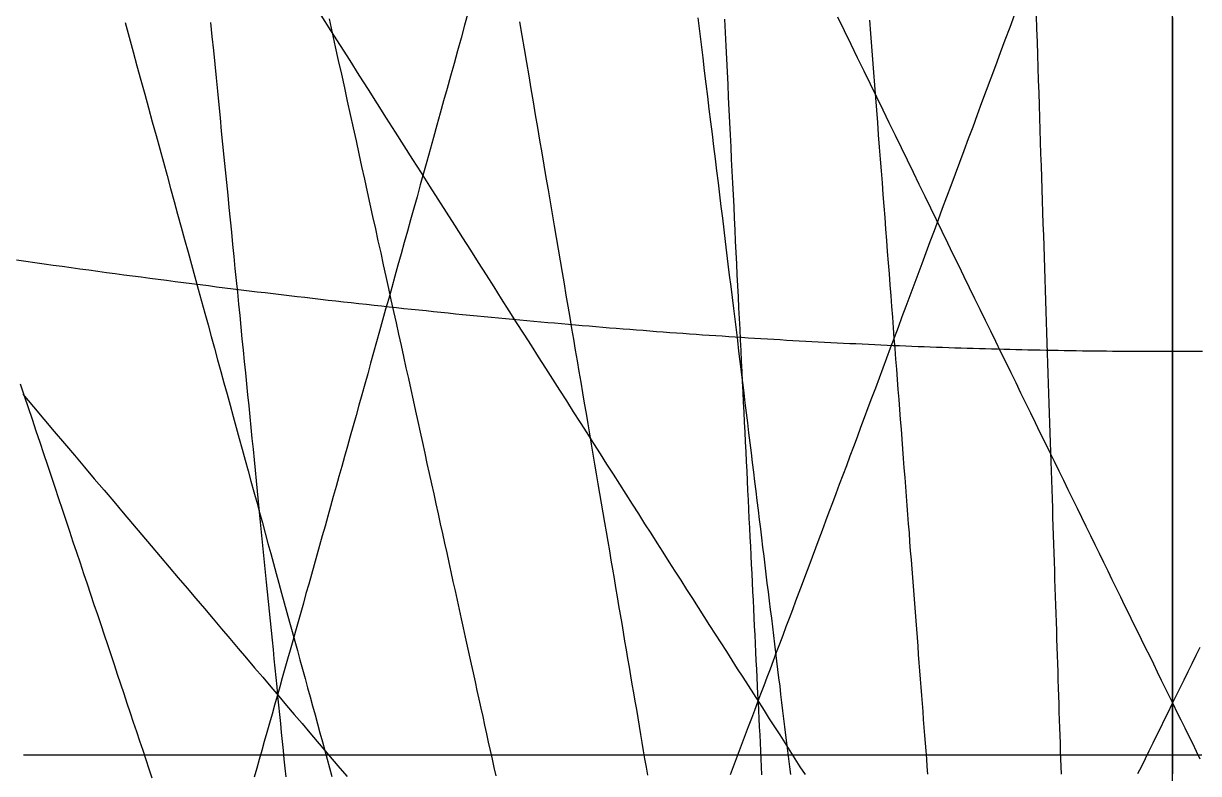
# Model space of a CAD drawing. Header units: millimetres. Extents: x -571 to 571, y -403 to 280.
# Drawn here: x -139.7 to 3.2, y -85.9 to 5.3 of the extents above; entities that cross this region are included whole.
import ezdxf

# ---------------------------------------------------------------- set-up
doc = ezdxf.new("R2010")
doc.units = ezdxf.units.MM
for name, color, linetype in [('DECL', 30, 'Continuous'), ('HOUR', 7, 'Continuous'), ('HOUR20', 8, 'Continuous'), ('MERID', 40, 'Continuous'), ('RISE', 3, 'Continuous'), ('SET', 2, 'Continuous'), ('TEMP', 5, 'Continuous')]:
    doc.layers.add(name, color=color, linetype=linetype)

msp = doc.modelspace()

# ---------------------------------------------------------------- linework, layer by layer
at = {"layer": 'DECL'}
for points in [[(-140.5, -23.45), (-139.38, -23.61), (-138.27, -23.77), (-137.16, -23.92), (-136.06, -24.08), (-134.96, -24.23), (-133.88, -24.38), (-132.79, -24.53), (-131.71, -24.68), (-130.64, -24.82), (-129.57, -24.97), (-128.51, -25.11), (-127.46, -25.25), (-126.41, -25.39), (-125.36, -25.53), (-124.32, -25.67), (-123.29, -25.8), (-122.26, -25.93), (-121.23, -26.07), (-120.21, -26.2), (-119.2, -26.33), (-118.19, -26.46), (-117.18, -26.58), (-116.18, -26.71), (-115.18, -26.83), (-114.19, -26.95), (-113.2, -27.08), (-112.22, -27.2), (-111.24, -27.32), (-110.27, -27.43), (-109.3, -27.55), (-108.33, -27.66), (-107.37, -27.78), (-106.41, -27.89), (-105.46, -28), (-104.51, -28.11), (-103.56, -28.22), (-102.62, -28.33), (-101.68, -28.44), (-100.75, -28.54), (-99.82, -28.64), (-98.89, -28.75), (-97.97, -28.85), (-97.05, -28.95), (-96.13, -29.05), (-95.22, -29.15), (-94.31, -29.25), (-93.41, -29.34), (-92.5, -29.44), (-91.6, -29.53), (-90.71, -29.62), (-89.82, -29.72), (-88.93, -29.81), (-88.04, -29.9), (-87.16, -29.99), (-86.28, -30.07), (-85.4, -30.16), (-84.53, -30.25), (-83.65, -30.33), (-82.79, -30.41), (-81.92, -30.5), (-81.06, -30.58), (-80.2, -30.66), (-79.34, -30.74), (-78.49, -30.82), (-77.63, -30.9), (-76.79, -30.97), (-75.94, -31.05), (-75.1, -31.12), (-74.25, -31.2), (-73.42, -31.27), (-72.58, -31.34), (-71.74, -31.41), (-70.91, -31.48), (-70.08, -31.55), (-69.26, -31.62), (-68.43, -31.69), (-67.61, -31.76), (-66.79, -31.82), (-65.97, -31.89), (-65.15, -31.95), (-64.34, -32.01), (-63.53, -32.08), (-62.72, -32.14), (-61.91, -32.2), (-61.11, -32.26), (-60.3, -32.32), (-59.5, -32.37), (-58.7, -32.43), (-57.9, -32.49), (-57.11, -32.54), (-56.31, -32.6), (-55.52, -32.65), (-54.73, -32.7), (-53.94, -32.76), (-53.15, -32.81), (-52.37, -32.86), (-51.58, -32.91), (-50.8, -32.96), (-50.02, -33.01), (-49.24, -33.05), (-48.46, -33.1), (-47.69, -33.14), (-46.91, -33.19), (-46.14, -33.23), (-45.36, -33.28), (-44.59, -33.32), (-43.83, -33.36), (-43.06, -33.4), (-42.29, -33.44), (-41.53, -33.48), (-40.76, -33.52), (-40, -33.56), (-39.24, -33.6), (-38.48, -33.63), (-37.72, -33.67), (-36.96, -33.71), (-36.2, -33.74), (-35.45, -33.77), (-34.69, -33.81), (-33.94, -33.84), (-33.19, -33.87), (-32.43, -33.9), (-31.68, -33.93), (-30.93, -33.96), (-30.18, -33.99), (-29.44, -34.02), (-28.69, -34.04), (-27.94, -34.07), (-27.2, -34.1), (-26.45, -34.12), (-25.71, -34.15), (-24.97, -34.17), (-24.22, -34.19), (-23.48, -34.22), (-22.74, -34.24), (-22, -34.26), (-21.26, -34.28), (-20.52, -34.3), (-19.79, -34.32), (-19.05, -34.33), (-18.31, -34.35), (-17.57, -34.37), (-16.84, -34.38), (-16.1, -34.4), (-15.37, -34.41), (-14.63, -34.43), (-13.9, -34.44), (-13.16, -34.45), (-12.43, -34.47), (-11.7, -34.48), (-10.96, -34.49), (-10.23, -34.5), (-9.5, -34.51), (-8.77, -34.52), (-8.04, -34.52), (-7.31, -34.53), (-6.57, -34.54), (-5.84, -34.54), (-5.11, -34.55), (-4.38, -34.55), (-3.65, -34.56), (-2.92, -34.56), (-2.19, -34.56), (-1.46, -34.56), (-0.73, -34.56), (0, -34.56), (0.73, -34.56), (1.46, -34.56), (2.19, -34.56), (2.92, -34.56), (3.65, -34.56)], [(-139.66, -83.6), (-138.65, -83.6), (-137.64, -83.6), (-136.64, -83.6), (-135.65, -83.6), (-134.66, -83.6), (-133.67, -83.6), (-132.69, -83.6), (-131.72, -83.6), (-130.75, -83.6), (-129.78, -83.6), (-128.82, -83.6), (-127.87, -83.6), (-126.91, -83.6), (-125.97, -83.6), (-125.03, -83.6), (-124.09, -83.6), (-123.15, -83.6), (-122.23, -83.6), (-121.3, -83.6), (-120.38, -83.6), (-119.46, -83.6), (-118.55, -83.6), (-117.64, -83.6), (-116.74, -83.6), (-115.84, -83.6), (-114.94, -83.6), (-114.05, -83.6), (-113.16, -83.6), (-112.28, -83.6), (-111.4, -83.6), (-110.52, -83.6), (-109.65, -83.6), (-108.78, -83.6), (-107.91, -83.6), (-107.05, -83.6), (-106.19, -83.6), (-105.33, -83.6), (-104.48, -83.6), (-103.63, -83.6), (-102.79, -83.6), (-101.94, -83.6), (-101.1, -83.6), (-100.27, -83.6), (-99.43, -83.6), (-98.6, -83.6), (-97.78, -83.6), (-96.95, -83.6), (-96.13, -83.6), (-95.32, -83.6), (-94.5, -83.6), (-93.69, -83.6), (-92.88, -83.6), (-92.07, -83.6), (-91.27, -83.6), (-90.47, -83.6), (-89.67, -83.6), (-88.88, -83.6), (-88.08, -83.6), (-87.29, -83.6), (-86.51, -83.6), (-85.72, -83.6), (-84.94, -83.6), (-84.16, -83.6), (-83.38, -83.6), (-82.61, -83.6), (-81.84, -83.6), (-81.07, -83.6), (-80.3, -83.6), (-79.53, -83.6), (-78.77, -83.6), (-78.01, -83.6), (-77.25, -83.6), (-76.5, -83.6), (-75.74, -83.6), (-74.99, -83.6), (-74.24, -83.6), (-73.49, -83.6), (-72.75, -83.6), (-72, -83.6), (-71.26, -83.6), (-70.52, -83.6), (-69.78, -83.6), (-69.05, -83.6), (-68.31, -83.6), (-67.58, -83.6), (-66.85, -83.6), (-66.12, -83.6), (-65.4, -83.6), (-64.67, -83.6), (-63.95, -83.6), (-63.23, -83.6), (-62.51, -83.6), (-61.79, -83.6), (-61.08, -83.6), (-60.36, -83.6), (-59.65, -83.6), (-58.94, -83.6), (-58.23, -83.6), (-57.52, -83.6), (-56.81, -83.6), (-56.11, -83.6), (-55.41, -83.6), (-54.7, -83.6), (-54, -83.6), (-53.31, -83.6), (-52.61, -83.6), (-51.91, -83.6), (-51.22, -83.6), (-50.52, -83.6), (-49.83, -83.6), (-49.14, -83.6), (-48.45, -83.6), (-47.76, -83.6), (-47.07, -83.6), (-46.39, -83.6), (-45.7, -83.6), (-45.02, -83.6), (-44.34, -83.6), (-43.66, -83.6), (-42.98, -83.6), (-42.3, -83.6), (-41.62, -83.6), (-40.94, -83.6), (-40.27, -83.6), (-39.59, -83.6), (-38.92, -83.6), (-38.25, -83.6), (-37.57, -83.6), (-36.9, -83.6), (-36.23, -83.6), (-35.56, -83.6), (-34.9, -83.6), (-34.23, -83.6), (-33.56, -83.6), (-32.9, -83.6), (-32.23, -83.6), (-31.57, -83.6), (-30.91, -83.6), (-30.24, -83.6), (-29.58, -83.6), (-28.92, -83.6), (-28.26, -83.6), (-27.6, -83.6), (-26.94, -83.6), (-26.28, -83.6), (-25.63, -83.6), (-24.97, -83.6), (-24.31, -83.6), (-23.66, -83.6), (-23, -83.6), (-22.35, -83.6), (-21.7, -83.6), (-21.04, -83.6), (-20.39, -83.6), (-19.74, -83.6), (-19.09, -83.6), (-18.43, -83.6), (-17.78, -83.6), (-17.13, -83.6), (-16.48, -83.6), (-15.83, -83.6), (-15.18, -83.6), (-14.53, -83.6), (-13.89, -83.6), (-13.24, -83.6), (-12.59, -83.6), (-11.94, -83.6), (-11.3, -83.6), (-10.65, -83.6), (-10, -83.6), (-9.36, -83.6), (-8.71, -83.6), (-8.06, -83.6), (-7.42, -83.6), (-6.77, -83.6), (-6.13, -83.6), (-5.48, -83.6), (-4.84, -83.6), (-4.19, -83.6), (-3.55, -83.6), (-2.9, -83.6), (-2.26, -83.6), (-1.61, -83.6), (-0.97, -83.6), (-0.32, -83.6), (0.32, -83.6), (0.97, -83.6), (1.61, -83.6), (2.26, -83.6), (2.9, -83.6), (3.55, -83.6)]]:
    msp.add_lwpolyline(points, dxfattribs=at)
at = {"layer": 'HOUR'}
for points in [[(-57.7, 5.98), (-57.5, 4.35), (-57.3, 2.73), (-57.1, 1.12), (-56.91, -0.46), (-56.72, -2.04), (-56.53, -3.59), (-56.34, -5.13), (-56.15, -6.66), (-55.96, -8.18), (-55.78, -9.68), (-55.6, -11.16), (-55.42, -12.63), (-55.24, -14.09), (-55.06, -15.54), (-54.89, -16.97), (-54.71, -18.39), (-54.54, -19.8), (-54.37, -21.2), (-54.2, -22.58), (-54.03, -23.96), (-53.87, -25.32), (-53.7, -26.67), (-53.54, -28.01), (-53.37, -29.34), (-53.21, -30.65), (-53.05, -31.96), (-52.89, -33.26), (-52.74, -34.54), (-52.58, -35.82), (-52.43, -37.08), (-52.27, -38.34), (-52.12, -39.59), (-51.97, -40.83), (-51.82, -42.05), (-51.67, -43.27), (-51.52, -44.48), (-51.37, -45.68), (-51.23, -46.88), (-51.08, -48.06), (-50.94, -49.24), (-50.79, -50.4), (-50.65, -51.56), (-50.51, -52.71), (-50.37, -53.86), (-50.23, -54.99), (-50.09, -56.12), (-49.96, -57.24), (-49.82, -58.36), (-49.69, -59.46), (-49.55, -60.56), (-49.42, -61.65), (-49.29, -62.74), (-49.15, -63.81), (-49.02, -64.88), (-48.89, -65.95), (-48.76, -67.01), (-48.63, -68.06), (-48.51, -69.1), (-48.38, -70.14), (-48.25, -71.18), (-48.13, -72.2), (-48, -73.22), (-47.88, -74.24), (-47.75, -75.25), (-47.63, -76.25), (-47.51, -77.25), (-47.39, -78.24), (-47.27, -79.23), (-47.15, -80.21), (-47.03, -81.19), (-46.91, -82.16), (-46.79, -83.12), (-46.67, -84.08), (-46.55, -85.04), (-46.44, -85.99)], [(-127.31, 5.38), (-126.82, 3.6), (-126.34, 1.85), (-125.86, 0.11), (-125.39, -1.61), (-124.92, -3.31), (-124.46, -4.99), (-124, -6.66), (-123.55, -8.32), (-123.1, -9.95), (-122.65, -11.57), (-122.21, -13.18), (-121.78, -14.77), (-121.34, -16.35), (-120.92, -17.91), (-120.49, -19.46), (-120.07, -20.99), (-119.65, -22.51), (-119.24, -24.02), (-118.83, -25.51), (-118.42, -26.99), (-118.02, -28.46), (-117.62, -29.91), (-117.23, -31.35), (-116.83, -32.78), (-116.44, -34.2), (-116.06, -35.61), (-115.68, -37), (-115.3, -38.39), (-114.92, -39.76), (-114.55, -41.12), (-114.18, -42.47), (-113.81, -43.81), (-113.44, -45.14), (-113.08, -46.46), (-112.72, -47.77), (-112.36, -49.07), (-112.01, -50.36), (-111.66, -51.64), (-111.31, -52.91), (-110.97, -54.17), (-110.62, -55.42), (-110.28, -56.66), (-109.94, -57.9), (-109.61, -59.12), (-109.27, -60.34), (-108.94, -61.55), (-108.61, -62.75), (-108.28, -63.94), (-107.96, -65.13), (-107.64, -66.3), (-107.32, -67.47), (-107, -68.63), (-106.68, -69.78), (-106.37, -70.93), (-106.05, -72.07), (-105.74, -73.2), (-105.43, -74.32), (-105.13, -75.44), (-104.82, -76.55), (-104.52, -77.65), (-104.22, -78.75), (-103.92, -79.84), (-103.62, -80.92), (-103.33, -82), (-103.03, -83.07), (-102.74, -84.14), (-102.45, -85.19), (-102.16, -86.25)]]:
    msp.add_lwpolyline(points, dxfattribs=at)
at = {"layer": 'HOUR20'}
for points in [[(-102.51, 5.86), (-102.13, 4.15), (-101.76, 2.45), (-101.39, 0.77), (-101.02, -0.9), (-100.66, -2.54), (-100.3, -4.18), (-99.95, -5.79), (-99.59, -7.39), (-99.24, -8.98), (-98.9, -10.55), (-98.56, -12.1), (-98.22, -13.65), (-97.88, -15.17), (-97.55, -16.69), (-97.22, -18.19), (-96.89, -19.67), (-96.57, -21.15), (-96.24, -22.61), (-95.93, -24.05), (-95.61, -25.49), (-95.3, -26.91), (-94.99, -28.32), (-94.68, -29.72), (-94.37, -31.11), (-94.07, -32.49), (-93.77, -33.85), (-93.47, -35.21), (-93.18, -36.55), (-92.88, -37.88), (-92.59, -39.2), (-92.3, -40.51), (-92.02, -41.82), (-91.73, -43.11), (-91.45, -44.39), (-91.17, -45.66), (-90.89, -46.92), (-90.62, -48.18), (-90.34, -49.42), (-90.07, -50.65), (-89.8, -51.88), (-89.53, -53.1), (-89.27, -54.31), (-89, -55.51), (-88.74, -56.7), (-88.48, -57.88), (-88.22, -59.05), (-87.97, -60.22), (-87.71, -61.38), (-87.46, -62.53), (-87.2, -63.68), (-86.95, -64.81), (-86.71, -65.94), (-86.46, -67.06), (-86.21, -68.18), (-85.97, -69.29), (-85.73, -70.39), (-85.49, -71.48), (-85.25, -72.57), (-85.01, -73.65), (-84.77, -74.72), (-84.54, -75.79), (-84.31, -76.85), (-84.07, -77.91), (-83.84, -78.96), (-83.61, -80), (-83.38, -81.04), (-83.16, -82.07), (-82.93, -83.09), (-82.71, -84.11), (-82.48, -85.13), (-82.26, -86.14)], [(-16.58, 6.23), (-16.52, 4.63), (-16.47, 3.04), (-16.42, 1.47), (-16.37, -0.09), (-16.32, -1.63), (-16.27, -3.16), (-16.22, -4.67), (-16.17, -6.17), (-16.12, -7.65), (-16.07, -9.12), (-16.03, -10.58), (-15.98, -12.02), (-15.93, -13.45), (-15.88, -14.87), (-15.84, -16.28), (-15.79, -17.67), (-15.75, -19.06), (-15.7, -20.43), (-15.66, -21.78), (-15.61, -23.13), (-15.57, -24.47), (-15.53, -25.79), (-15.48, -27.11), (-15.44, -28.41), (-15.4, -29.7), (-15.36, -30.98), (-15.31, -32.26), (-15.27, -33.52), (-15.23, -34.77), (-15.19, -36.01), (-15.15, -37.25), (-15.11, -38.47), (-15.07, -39.69), (-15.03, -40.89), (-14.99, -42.09), (-14.95, -43.28), (-14.91, -44.46), (-14.87, -45.63), (-14.84, -46.79), (-14.8, -47.95), (-14.76, -49.09), (-14.72, -50.23), (-14.69, -51.36), (-14.65, -52.49), (-14.61, -53.6), (-14.58, -54.71), (-14.54, -55.81), (-14.5, -56.91), (-14.47, -57.99), (-14.43, -59.07), (-14.4, -60.14), (-14.36, -61.21), (-14.33, -62.27), (-14.29, -63.32), (-14.26, -64.37), (-14.23, -65.41), (-14.19, -66.44), (-14.16, -67.47), (-14.12, -68.49), (-14.09, -69.5), (-14.06, -70.51), (-14.03, -71.52), (-13.99, -72.51), (-13.96, -73.51), (-13.93, -74.49), (-13.9, -75.47), (-13.86, -76.45), (-13.83, -77.42), (-13.8, -78.39), (-13.77, -79.35), (-13.74, -80.3), (-13.71, -81.25), (-13.67, -82.2), (-13.64, -83.14), (-13.61, -84.07), (-13.58, -85), (-13.55, -85.93)], [(-79.37, 5.49), (-79.09, 3.83), (-78.81, 2.18), (-78.53, 0.55), (-78.25, -1.07), (-77.98, -2.67), (-77.71, -4.25), (-77.45, -5.82), (-77.18, -7.38), (-76.92, -8.92), (-76.66, -10.44), (-76.41, -11.95), (-76.15, -13.45), (-75.9, -14.94), (-75.65, -16.41), (-75.4, -17.87), (-75.16, -19.31), (-74.91, -20.74), (-74.67, -22.16), (-74.43, -23.57), (-74.2, -24.97), (-73.96, -26.35), (-73.73, -27.72), (-73.5, -29.09), (-73.27, -30.44), (-73.04, -31.78), (-72.81, -33.1), (-72.59, -34.42), (-72.37, -35.73), (-72.15, -37.03), (-71.93, -38.31), (-71.71, -39.59), (-71.5, -40.86), (-71.28, -42.12), (-71.07, -43.36), (-70.86, -44.6), (-70.65, -45.83), (-70.45, -47.05), (-70.24, -48.27), (-70.04, -49.47), (-69.83, -50.66), (-69.63, -51.85), (-69.43, -53.03), (-69.23, -54.2), (-69.03, -55.36), (-68.84, -56.51), (-68.64, -57.66), (-68.45, -58.8), (-68.26, -59.93), (-68.07, -61.05), (-67.88, -62.17), (-67.69, -63.28), (-67.5, -64.38), (-67.32, -65.47), (-67.13, -66.56), (-66.95, -67.64), (-66.77, -68.71), (-66.59, -69.78), (-66.41, -70.84), (-66.23, -71.9), (-66.05, -72.95), (-65.87, -73.99), (-65.7, -75.03), (-65.52, -76.06), (-65.35, -77.08), (-65.17, -78.1), (-65, -79.11), (-64.83, -80.12), (-64.66, -81.12), (-64.49, -82.12), (-64.32, -83.11), (-64.16, -84.1), (-63.99, -85.08), (-63.82, -86.05)], [(-36.83, 5.68), (-36.71, 4.07), (-36.59, 2.48), (-36.46, 0.9), (-36.34, -0.66), (-36.23, -2.21), (-36.11, -3.74), (-35.99, -5.26), (-35.87, -6.77), (-35.76, -8.26), (-35.65, -9.74), (-35.53, -11.2), (-35.42, -12.65), (-35.31, -14.09), (-35.2, -15.51), (-35.09, -16.92), (-34.98, -18.32), (-34.88, -19.71), (-34.77, -21.09), (-34.67, -22.45), (-34.56, -23.81), (-34.46, -25.15), (-34.36, -26.48), (-34.25, -27.8), (-34.15, -29.11), (-34.05, -30.41), (-33.95, -31.69), (-33.86, -32.97), (-33.76, -34.24), (-33.66, -35.5), (-33.57, -36.75), (-33.47, -37.98), (-33.38, -39.21), (-33.28, -40.43), (-33.19, -41.65), (-33.1, -42.85), (-33, -44.04), (-32.91, -45.23), (-32.82, -46.4), (-32.73, -47.57), (-32.64, -48.73), (-32.55, -49.88), (-32.47, -51.03), (-32.38, -52.16), (-32.29, -53.29), (-32.2, -54.41), (-32.12, -55.52), (-32.03, -56.63), (-31.95, -57.73), (-31.87, -58.82), (-31.78, -59.9), (-31.7, -60.98), (-31.62, -62.05), (-31.53, -63.12), (-31.45, -64.17), (-31.37, -65.22), (-31.29, -66.27), (-31.21, -67.31), (-31.13, -68.34), (-31.05, -69.36), (-30.97, -70.38), (-30.9, -71.4), (-30.82, -72.4), (-30.74, -73.41), (-30.66, -74.4), (-30.59, -75.39), (-30.51, -76.38), (-30.44, -77.36), (-30.36, -78.33), (-30.29, -79.3), (-30.21, -80.27), (-30.14, -81.23), (-30.07, -82.18), (-29.99, -83.13), (-29.92, -84.08), (-29.85, -85.02), (-29.78, -85.95)], [(-140.05, -38.52), (-139.56, -39.97), (-139.09, -41.4), (-138.61, -42.81), (-138.14, -44.22), (-137.68, -45.62), (-137.21, -47), (-136.75, -48.38), (-136.3, -49.74), (-135.85, -51.09), (-135.4, -52.43), (-134.95, -53.76), (-134.51, -55.08), (-134.07, -56.4), (-133.64, -57.7), (-133.21, -58.99), (-132.78, -60.27), (-132.35, -61.55), (-131.93, -62.81), (-131.51, -64.07), (-131.09, -65.31), (-130.68, -66.55), (-130.27, -67.78), (-129.86, -69), (-129.46, -70.21), (-129.05, -71.42), (-128.65, -72.62), (-128.26, -73.8), (-127.86, -74.98), (-127.47, -76.16), (-127.08, -77.32), (-126.69, -78.48), (-126.31, -79.63), (-125.93, -80.78), (-125.55, -81.91), (-125.17, -83.04), (-124.79, -84.16), (-124.42, -85.28), (-124.05, -86.39)]]:
    msp.add_lwpolyline(points, dxfattribs=at)
at = {"layer": 'MERID'}
msp.add_lwpolyline([(0, -280), (0, 280)], dxfattribs=at)
at = {"layer": 'RISE'}
for points in [[(-85.61, 6.65), (-86.04, 5.07), (-86.48, 3.51), (-86.9, 1.96), (-87.33, 0.42), (-87.75, -1.11), (-88.17, -2.62), (-88.59, -4.12), (-89, -5.62), (-89.42, -7.1), (-89.82, -8.57), (-90.23, -10.03), (-90.63, -11.48), (-91.03, -12.92), (-91.43, -14.35), (-91.82, -15.77), (-92.21, -17.18), (-92.6, -18.58), (-92.99, -19.97), (-93.38, -21.35), (-93.76, -22.72), (-94.14, -24.09), (-94.52, -25.44), (-94.89, -26.79), (-95.27, -28.13), (-95.64, -29.46), (-96.01, -30.79), (-96.37, -32.1), (-96.74, -33.41), (-97.1, -34.71), (-97.46, -36), (-97.82, -37.29), (-98.18, -38.57), (-98.54, -39.84), (-98.89, -41.11), (-99.24, -42.36), (-99.59, -43.62), (-99.94, -44.86), (-100.29, -46.1), (-100.63, -47.33), (-100.98, -48.56), (-101.32, -49.78), (-101.66, -51), (-102, -52.21), (-102.34, -53.41), (-102.67, -54.61), (-103.01, -55.8), (-103.34, -56.99), (-103.67, -58.17), (-104, -59.35), (-104.33, -60.52), (-104.66, -61.69), (-104.99, -62.85), (-105.32, -64.01), (-105.64, -65.16), (-105.96, -66.31), (-106.29, -67.45), (-106.61, -68.59), (-106.93, -69.73), (-107.25, -70.86), (-107.57, -71.99), (-107.88, -73.11), (-108.2, -74.23), (-108.51, -75.35), (-108.83, -76.46), (-109.14, -77.57), (-109.45, -78.67), (-109.77, -79.77), (-110.08, -80.87), (-110.39, -81.97), (-110.7, -83.06), (-111, -84.15), (-111.31, -85.23), (-111.62, -86.32)], [(-19.21, 6.38), (-19.79, 4.8), (-20.38, 3.24), (-20.95, 1.69), (-21.52, 0.15), (-22.08, -1.37), (-22.64, -2.87), (-23.2, -4.36), (-23.75, -5.84), (-24.29, -7.31), (-24.83, -8.76), (-25.37, -10.2), (-25.9, -11.62), (-26.42, -13.03), (-26.94, -14.44), (-27.46, -15.83), (-27.98, -17.2), (-28.48, -18.57), (-28.99, -19.93), (-29.49, -21.27), (-29.99, -22.6), (-30.48, -23.93), (-30.97, -25.24), (-31.46, -26.54), (-31.94, -27.83), (-32.42, -29.12), (-32.89, -30.39), (-33.36, -31.65), (-33.83, -32.91), (-34.3, -34.16), (-34.76, -35.39), (-35.22, -36.62), (-35.67, -37.84), (-36.12, -39.05), (-36.57, -40.25), (-37.02, -41.45), (-37.46, -42.64), (-37.91, -43.82), (-38.34, -44.99), (-38.78, -46.15), (-39.21, -47.31), (-39.64, -48.46), (-40.07, -49.6), (-40.5, -50.74), (-40.92, -51.87), (-41.34, -52.99), (-41.76, -54.1), (-42.17, -55.21), (-42.59, -56.32), (-43, -57.41), (-43.41, -58.5), (-43.81, -59.59), (-44.22, -60.67), (-44.62, -61.74), (-45.02, -62.81), (-45.42, -63.87), (-45.82, -64.92), (-46.21, -65.98), (-46.6, -67.02), (-47, -68.06), (-47.38, -69.1), (-47.77, -70.13), (-48.16, -71.15), (-48.54, -72.17), (-48.92, -73.19), (-49.3, -74.2), (-49.68, -75.21), (-50.06, -76.21), (-50.44, -77.21), (-50.81, -78.21), (-51.19, -79.2), (-51.56, -80.18), (-51.93, -81.17), (-52.3, -82.14), (-52.66, -83.12), (-53.03, -84.09), (-53.39, -85.06), (-53.76, -86.02)], [(3.32, -70.54), (2.82, -71.54), (2.33, -72.54), (1.85, -73.53), (1.37, -74.51), (0.88, -75.49), (0.41, -76.47), (-0.07, -77.43), (-0.54, -78.4), (-1.01, -79.35), (-1.48, -80.31), (-1.95, -81.26), (-2.41, -82.2), (-2.87, -83.14), (-3.33, -84.07), (-3.79, -85), (-4.24, -85.92)]]:
    msp.add_lwpolyline(points, dxfattribs=at)
at = {"layer": 'SET'}
for points in [[(-103.51, 6.29), (-102.33, 4.43), (-101.16, 2.6), (-100.01, 0.79), (-98.88, -1), (-97.76, -2.76), (-96.65, -4.5), (-95.56, -6.22), (-94.48, -7.92), (-93.41, -9.59), (-92.36, -11.24), (-91.32, -12.88), (-90.3, -14.49), (-89.28, -16.09), (-88.28, -17.66), (-87.29, -19.22), (-86.31, -20.76), (-85.34, -22.28), (-84.39, -23.78), (-83.44, -25.27), (-82.5, -26.74), (-81.58, -28.19), (-80.66, -29.63), (-79.76, -31.05), (-78.86, -32.46), (-77.97, -33.85), (-77.1, -35.23), (-76.23, -36.59), (-75.37, -37.94), (-74.52, -39.27), (-73.67, -40.6), (-72.84, -41.91), (-72.01, -43.2), (-71.2, -44.48), (-70.38, -45.76), (-69.58, -47.02), (-68.79, -48.26), (-68, -49.5), (-67.22, -50.72), (-66.44, -51.94), (-65.67, -53.14), (-64.91, -54.33), (-64.16, -55.51), (-63.41, -56.68), (-62.67, -57.84), (-61.94, -58.99), (-61.21, -60.13), (-60.49, -61.27), (-59.77, -62.39), (-59.06, -63.5), (-58.35, -64.61), (-57.65, -65.7), (-56.96, -66.79), (-56.27, -67.87), (-55.58, -68.94), (-54.9, -70), (-54.23, -71.05), (-53.56, -72.1), (-52.9, -73.14), (-52.24, -74.17), (-51.58, -75.19), (-50.93, -76.2), (-50.29, -77.21), (-49.65, -78.21), (-49.01, -79.21), (-48.38, -80.2), (-47.75, -81.18), (-47.13, -82.15), (-46.51, -83.12), (-45.89, -84.08), (-45.28, -85.04), (-44.67, -85.99)], [(-40.73, 6.1), (-39.92, 4.43), (-39.12, 2.77), (-38.32, 1.14), (-37.53, -0.48), (-36.76, -2.07), (-35.99, -3.65), (-35.23, -5.22), (-34.47, -6.76), (-33.73, -8.29), (-32.99, -9.8), (-32.26, -11.3), (-31.54, -12.78), (-30.83, -14.25), (-30.12, -15.7), (-29.42, -17.14), (-28.73, -18.56), (-28.04, -19.97), (-27.36, -21.36), (-26.69, -22.74), (-26.02, -24.11), (-25.36, -25.47), (-24.71, -26.81), (-24.06, -28.14), (-23.41, -29.46), (-22.78, -30.77), (-22.14, -32.06), (-21.52, -33.34), (-20.9, -34.62), (-20.28, -35.88), (-19.67, -37.13), (-19.06, -38.37), (-18.46, -39.6), (-17.87, -40.82), (-17.28, -42.03), (-16.69, -43.23), (-16.11, -44.42), (-15.53, -45.6), (-14.96, -46.77), (-14.39, -47.93), (-13.82, -49.09), (-13.26, -50.23), (-12.71, -51.37), (-12.16, -52.5), (-11.61, -53.62), (-11.06, -54.73), (-10.52, -55.83), (-9.99, -56.93), (-9.45, -58.02), (-8.92, -59.1), (-8.4, -60.17), (-7.87, -61.24), (-7.36, -62.3), (-6.84, -63.35), (-6.33, -64.4), (-5.82, -65.44), (-5.31, -66.47), (-4.81, -67.5), (-4.31, -68.52), (-3.81, -69.53), (-3.32, -70.54), (-2.82, -71.54), (-2.33, -72.54), (-1.85, -73.53), (-1.37, -74.51), (-0.88, -75.49), (-0.41, -76.47), (0.07, -77.43), (0.54, -78.4), (1.01, -79.35), (1.48, -80.31), (1.95, -81.26), (2.41, -82.2), (2.87, -83.14), (3.33, -84.07)], [(-139.73, -39.79), (-138.44, -41.31), (-137.17, -42.81), (-135.92, -44.29), (-134.68, -45.75), (-133.45, -47.2), (-132.24, -48.63), (-131.05, -50.04), (-129.86, -51.44), (-128.69, -52.82), (-127.54, -54.19), (-126.39, -55.54), (-125.26, -56.87), (-124.14, -58.2), (-123.03, -59.5), (-121.93, -60.8), (-120.85, -62.07), (-119.78, -63.34), (-118.71, -64.59), (-117.66, -65.83), (-116.62, -67.06), (-115.59, -68.28), (-114.57, -69.48), (-113.56, -70.67), (-112.56, -71.85), (-111.56, -73.02), (-110.58, -74.18), (-109.61, -75.33), (-108.64, -76.46), (-107.69, -77.59), (-106.74, -78.7), (-105.8, -79.81), (-104.87, -80.91), (-103.95, -81.99), (-103.03, -83.07), (-102.12, -84.14), (-101.22, -85.2), (-100.33, -86.24)]]:
    msp.add_lwpolyline(points, dxfattribs=at)
at = {"layer": 'TEMP'}
for points in [[(-54.46, 5.79), (-54.38, 4.17), (-54.3, 2.57), (-54.22, 0.98), (-54.15, -0.59), (-54.07, -2.15), (-53.99, -3.69), (-53.92, -5.22), (-53.84, -6.74), (-53.77, -8.24), (-53.7, -9.73), (-53.63, -11.2), (-53.55, -12.67), (-53.48, -14.12), (-53.41, -15.55), (-53.34, -16.98), (-53.27, -18.39), (-53.2, -19.79), (-53.14, -21.18), (-53.07, -22.56), (-53, -23.92), (-52.94, -25.28), (-52.87, -26.62), (-52.8, -27.95), (-52.74, -29.28), (-52.67, -30.59), (-52.61, -31.89), (-52.55, -33.18), (-52.48, -34.47), (-52.42, -35.74), (-52.36, -37), (-52.3, -38.25), (-52.23, -39.5), (-52.17, -40.73), (-52.11, -41.96), (-52.05, -43.18), (-51.99, -44.38), (-51.93, -45.58), (-51.88, -46.78), (-51.82, -47.96), (-51.76, -49.13), (-51.7, -50.3), (-51.65, -51.46), (-51.59, -52.61), (-51.53, -53.76), (-51.48, -54.89), (-51.42, -56.02), (-51.36, -57.14), (-51.31, -58.26), (-51.26, -59.37), (-51.2, -60.47), (-51.15, -61.56), (-51.09, -62.65), (-51.04, -63.73), (-50.99, -64.8), (-50.93, -65.87), (-50.88, -66.93), (-50.83, -67.98), (-50.78, -69.03), (-50.73, -70.08), (-50.68, -71.11), (-50.63, -72.14), (-50.57, -73.17), (-50.52, -74.19), (-50.47, -75.2), (-50.43, -76.21), (-50.38, -77.21), (-50.33, -78.21), (-50.28, -79.2), (-50.23, -80.19), (-50.18, -81.17), (-50.13, -82.15), (-50.09, -83.12), (-50.04, -84.09), (-49.99, -85.05), (-49.94, -86.01)], [(0, 5.99), (0, 4.39), (0, 2.81), (0, 1.24), (0, -0.31), (0, -1.84), (0, -3.37), (0, -4.87), (0, -6.37), (0, -7.85), (0, -9.31), (0, -10.77), (0, -12.21), (0, -13.63), (0, -15.05), (0, -16.45), (0, -17.84), (0, -19.22), (0, -20.58), (0, -21.94), (0, -23.28), (0, -24.61), (0, -25.94), (0, -27.25), (0, -28.55), (0, -29.83), (0, -31.11), (0, -32.38), (0, -33.64), (0, -34.89), (0, -36.13), (0, -37.36), (0, -38.58), (0, -39.79), (0, -41), (0, -42.19), (0, -43.37), (0, -44.55), (0, -45.72), (0, -46.88), (0, -48.03), (0, -49.18), (0, -50.31), (0, -51.44), (0, -52.56), (0, -53.67), (0, -54.78), (0, -55.88), (0, -56.97), (0, -58.05), (0, -59.13), (0, -60.2), (0, -61.26), (0, -62.32), (0, -63.37), (0, -64.41), (0, -65.45), (0, -66.48), (0, -67.5), (0, -68.52), (0, -69.54), (0, -70.54), (0, -71.54), (0, -72.54), (0, -73.53), (0, -74.51), (0, -75.49), (0, -76.47), (0, -77.43), (0, -78.4), (0, -79.35), (0, -80.31), (0, -81.26), (0, -82.2), (0, -83.14), (0, -84.07), (0, -85), (0, -85.92)], [(-116.92, 5.38), (-116.75, 3.68), (-116.58, 2), (-116.42, 0.33), (-116.25, -1.33), (-116.09, -2.96), (-115.93, -4.59), (-115.77, -6.2), (-115.61, -7.79), (-115.45, -9.38), (-115.3, -10.95), (-115.14, -12.5), (-114.99, -14.05), (-114.84, -15.58), (-114.69, -17.09), (-114.54, -18.6), (-114.39, -20.09), (-114.24, -21.58), (-114.09, -23.05), (-113.95, -24.51), (-113.8, -25.95), (-113.66, -27.39), (-113.52, -28.82), (-113.38, -30.23), (-113.24, -31.64), (-113.1, -33.03), (-112.96, -34.42), (-112.82, -35.79), (-112.69, -37.16), (-112.55, -38.51), (-112.42, -39.86), (-112.28, -41.19), (-112.15, -42.52), (-112.02, -43.84), (-111.89, -45.14), (-111.76, -46.44), (-111.63, -47.74), (-111.5, -49.02), (-111.37, -50.29), (-111.25, -51.56), (-111.12, -52.82), (-111, -54.07), (-110.87, -55.31), (-110.75, -56.54), (-110.63, -57.77), (-110.51, -58.99), (-110.39, -60.2), (-110.27, -61.41), (-110.15, -62.61), (-110.03, -63.8), (-109.91, -64.98), (-109.79, -66.16), (-109.68, -67.33), (-109.56, -68.49), (-109.44, -69.65), (-109.33, -70.8), (-109.22, -71.94), (-109.1, -73.08), (-108.99, -74.21), (-108.88, -75.34), (-108.77, -76.46), (-108.65, -77.57), (-108.54, -78.68), (-108.43, -79.79), (-108.33, -80.88), (-108.22, -81.98), (-108.11, -83.06), (-108, -84.14), (-107.9, -85.22), (-107.79, -86.29)]]:
    msp.add_lwpolyline(points, dxfattribs=at)

doc.saveas('drawing.dxf')
